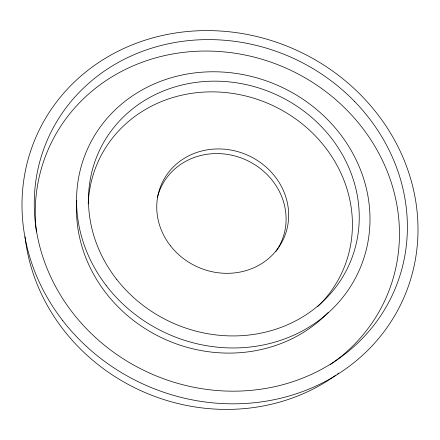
<?xml version="1.0" encoding="UTF-8"?>
<svg xmlns="http://www.w3.org/2000/svg" width="440" height="440" viewBox="0 0 440 440"><rect width="100%" height="100%" fill="white"/><g stroke="black" fill="none" stroke-linecap="round" stroke-linejoin="round"><path stroke-width="0.66" d="M338.635 373.192A193.386 178.211 24 0 1 337.562 373.984M335.951 375.155A193.386 178.211 24 0 1 142.489 391.424A193.386 178.211 24 0 1 25.047 236.814M328.328 312.378A145.134 133.177 24 0 1 165.566 339.554A145.134 133.177 24 0 1 76.786 200.448M330.209 364.645A184.487 169.548 24 0 0 348.183 111.419L346.126 109.329A184.487 169.548 24 0 0 138.204 63.762A184.487 169.548 24 0 0 36.438 231.968M157.421 197.466A66.044 60.627 24 0 1 246.109 159.989A66.044 60.627 24 0 1 275.94 251.383M88.215 203.885A133.92 122.843 24 0 1 270.507 104.505A133.92 122.843 24 0 1 317.686 306.62M354.519 101.392L352.413 99.259A189.145 173.019 24 0 0 95.035 77.996A189.145 173.019 24 0 0 77.127 318.318L79.409 320.997A189.145 173.019 24 0 0 346.791 352.622A189.145 173.019 24 0 0 354.519 101.392M106.117 285.401A148.786 135.883 24 0 0 358.353 272.228A148.786 135.883 24 0 0 205.337 71.984A148.786 135.883 24 0 0 106.117 285.401M116.738 279.439A137.286 125.329 24 0 0 349.118 264.743A137.286 125.329 24 0 0 205.728 81.439A137.286 125.329 24 0 0 116.738 279.439M62.733 320.601A200.717 183.695 24 0 0 402.815 300.069A200.717 183.695 24 0 0 194.453 30.971A200.717 183.695 24 0 0 62.733 320.601M170.506 245.85A66.853 61.226 24 0 0 283.718 238.458A66.853 61.226 24 0 0 213.895 149.083A66.853 61.226 24 0 0 170.506 245.85"/></g></svg>
